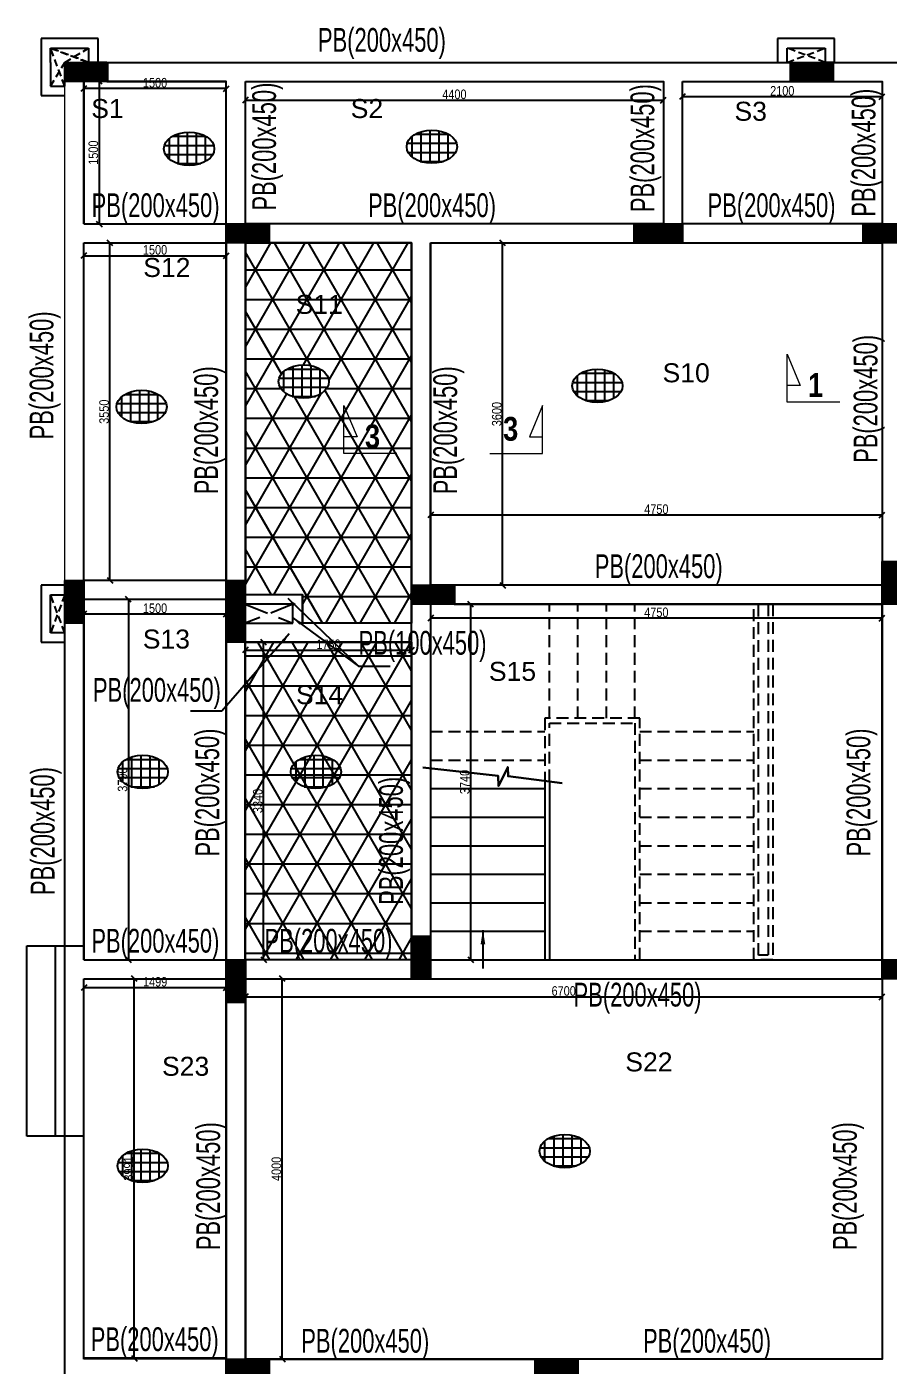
# Model space of a CAD drawing. Header units: millimetres. Extents: x -20 to 26267, y 2128 to 24672.
# Drawn here: x -20 to 9045, y 10593 to 24672 of the extents above; entities that cross this region are included whole.
import ezdxf

# ---------------------------------------------------------------- set-up
doc = ezdxf.new("R2010")
doc.units = ezdxf.units.MM
for name, pattern in [('CENTER', [50.8, 31.75, -6.35, 6.35, -6.35]), ('CONTINU', [0]), ('HIDDEN', [0.375, 0.25, -0.125]), ('HIDDEN2', [0.1875, 0.125, -0.0625])]:
    doc.linetypes.add(name, pattern=pattern)
for name, color, linetype, lineweight in [('A-OPNG-WNDW', 4, 'Continuous', 20), ('A-WALL', 1, 'Continuous', 30), ('S - BEAM TXT', 30, 'Continuous', 13), ('SEC TEXT', 50, 'Continuous', 5), ('section symb', 5, 'Continuous', 0)]:
    doc.layers.add(name, color=color, linetype=linetype, lineweight=lineweight)
for name, color, linetype in [('A-RAILING', 212, 'Continuous'), ('A-STAIRCASE', 32, 'Continuous'), ('A-WALL-PATT', 7, 'Continuous'), ('beam', 4, 'Continuous'), ('BEAM-1', 7, 'CONTINU'), ('column', 5, 'Continuous'), ('DIM', 8, 'Continuous')]:
    doc.layers.add(name, color=color, linetype=linetype)
doc.styles.add('GFC', font='ARIALN.TTF')
doc.styles.add('S - GRID TXT', font='ARIALNB.TTF')
doc.styles.add('sd', font='ARIALNB.TTF')
doc.styles.get("Standard").update_dxf_attribs({"font": 'arial.ttf'})
doc.dimstyles.new('GFC- 50', dxfattribs={"dimscale": 100, "dimtxt": 1, "dimasz": 0.6, "dimexe": 0.2, "dimexo": 0, "dimgap": 0.1, "dimtad": 1, "dimdec": 0, "dimzin": 1, "dimdsep": 46, "dimtxsty": 'GFC', "dimblk": 'OBLIQUE', "dimcen": 0, "dimclrd": 8, "dimclre": 8, "dimclrt": 6, "dimazin": 2, "dimtfac": 1, "dimtdec": 0, "dimtmove": 1, "dimatfit": 3, "dimfxl": 1, "dimtolj": 1, "dimlwd": -1, "dimlwe": 9, "dimarcsym": 0})
doc.dimstyles.new('ISO-25', dxfattribs={"dimtxt": 2.5, "dimasz": 2.5, "dimexe": 1.25, "dimexo": 0.625, "dimtad": 1, "dimtxsty": 'Standard', "dimcen": 2.5, "dimadec": 0, "dimazin": 0, "dimtfac": 1, "dimtmove": 0, "dimatfit": 3, "dimfxl": 1, "dimarcsym": 0})

# ---------------------------------------------------------------- blocks, each defined once
blk = doc.blocks.new('_OBLIQUE')
at = {"color": 0, "linetype": 'ByBlock'}
blk.add_line((-0.5, -0.5), (0.5, 0.5), dxfattribs=at)
blk = doc.blocks.new('*D109')
at = {"color": 8, "linetype": 'CENTER', "lineweight": 9, "transparency": 16777216}
for p, q in [((580, 24098), (580, 24002)), ((2080, 24098), (2080, 24002))]:
    blk.add_line(p, q, dxfattribs=at)
at = {"color": 8, "transparency": 16777216}
blk.add_line((2080, 24022), (580, 24022), dxfattribs=at)
at = {"color": 8, "transparency": 16777216, "xscale": 60, "yscale": 60, "zscale": 60, "rotation": 180}
blk.add_blockref('_OBLIQUE', (580, 24022), dxfattribs=at)
at = {"color": 8, "transparency": 16777216, "xscale": 60, "yscale": 60, "zscale": 60}
blk.add_blockref('_OBLIQUE', (2080, 24022), dxfattribs=at)
at = {"color": 6, "transparency": 16777216, "insert": (1330, 24083), "char_height": 100, "attachment_point": 5, "style": 'GFC'}
blk.add_mtext('\\A1;1500', dxfattribs=at)
blk = doc.blocks.new('*D110')
at = {"color": 8, "linetype": 'CENTER', "lineweight": 9, "transparency": 16777216}
for p, q in [((580, 24098), (762, 24098)), ((580, 22598), (762, 22598))]:
    blk.add_line(p, q, dxfattribs=at)
at = {"color": 8, "transparency": 16777216}
blk.add_line((742, 24098), (742, 22598), dxfattribs=at)
at = {"color": 8, "transparency": 16777216, "xscale": 60, "yscale": 60, "zscale": 60}
for p, rotation in [((742, 24098), 90), ((742, 22598), 270)]:
    blk.add_blockref('_OBLIQUE', p, dxfattribs=dict(at, rotation=rotation))
at = {"color": 6, "transparency": 16777216, "insert": (681, 23348), "char_height": 100, "attachment_point": 5, "rotation": 90, "style": 'GFC'}
blk.add_mtext('\\A1;1500', dxfattribs=at)
blk = doc.blocks.new('*D111')
at = {"color": 8, "linetype": 'CENTER', "lineweight": 9, "transparency": 16777216}
for p, q in [((2280, 24098), (2280, 23880)), ((6680, 24098), (6680, 23880))]:
    blk.add_line(p, q, dxfattribs=at)
at = {"color": 8, "transparency": 16777216}
blk.add_line((2280, 23900), (6680, 23900), dxfattribs=at)
at = {"color": 8, "transparency": 16777216, "xscale": 60, "yscale": 60, "zscale": 60, "rotation": 180}
blk.add_blockref('_OBLIQUE', (2280, 23900), dxfattribs=at)
at = {"color": 8, "transparency": 16777216, "xscale": 60, "yscale": 60, "zscale": 60}
blk.add_blockref('_OBLIQUE', (6680, 23900), dxfattribs=at)
at = {"color": 6, "transparency": 16777216, "insert": (4480, 23961), "char_height": 100, "attachment_point": 5, "style": 'GFC'}
blk.add_mtext('\\A1;4400', dxfattribs=at)
blk = doc.blocks.new('*D112')
at = {"color": 8, "linetype": 'CENTER', "lineweight": 9, "transparency": 16777216}
for p, q in [((6880, 24098), (6880, 23917)), ((8980, 24098), (8980, 23917))]:
    blk.add_line(p, q, dxfattribs=at)
at = {"color": 8, "transparency": 16777216}
blk.add_line((6880, 23937), (8980, 23937), dxfattribs=at)
at = {"color": 8, "transparency": 16777216, "xscale": 60, "yscale": 60, "zscale": 60, "rotation": 180}
blk.add_blockref('_OBLIQUE', (6880, 23937), dxfattribs=at)
at = {"color": 8, "transparency": 16777216, "xscale": 60, "yscale": 60, "zscale": 60}
blk.add_blockref('_OBLIQUE', (8980, 23937), dxfattribs=at)
at = {"color": 6, "transparency": 16777216, "insert": (7930, 23998), "char_height": 100, "attachment_point": 5, "style": 'GFC'}
blk.add_mtext('\\A1;2100', dxfattribs=at)
blk = doc.blocks.new('*D121')
at = {"color": 8, "linetype": 'CENTER', "lineweight": 9, "transparency": 16777216}
for p, q in [((4230, 22398), (5007, 22398)), ((4230, 18798), (5007, 18798))]:
    blk.add_line(p, q, dxfattribs=at)
at = {"color": 8, "transparency": 16777216}
blk.add_line((4987, 18798), (4987, 22398), dxfattribs=at)
at = {"color": 8, "transparency": 16777216, "xscale": 60, "yscale": 60, "zscale": 60}
for p, rotation in [((4987, 22398), 90), ((4987, 18798), 270)]:
    blk.add_blockref('_OBLIQUE', p, dxfattribs=dict(at, rotation=rotation))
at = {"color": 6, "transparency": 16777216, "insert": (4926, 20598), "char_height": 100, "attachment_point": 5, "rotation": 90, "style": 'GFC'}
blk.add_mtext('\\A1;3600', dxfattribs=at)
blk = doc.blocks.new('*D122')
at = {"color": 8, "linetype": 'CENTER', "lineweight": 9, "transparency": 16777216}
for p, q in [((4230, 18798), (4230, 19556)), ((8980, 18798), (8980, 19556))]:
    blk.add_line(p, q, dxfattribs=at)
at = {"color": 8, "transparency": 16777216}
blk.add_line((8980, 19536), (4230, 19536), dxfattribs=at)
at = {"color": 8, "transparency": 16777216, "xscale": 60, "yscale": 60, "zscale": 60, "rotation": 180}
blk.add_blockref('_OBLIQUE', (4230, 19536), dxfattribs=at)
at = {"color": 8, "transparency": 16777216, "xscale": 60, "yscale": 60, "zscale": 60}
blk.add_blockref('_OBLIQUE', (8980, 19536), dxfattribs=at)
at = {"color": 6, "transparency": 16777216, "insert": (6605, 19597), "char_height": 100, "attachment_point": 5, "style": 'GFC'}
blk.add_mtext('\\A1;4750', dxfattribs=at)
blk = doc.blocks.new('*D123')
at = {"color": 8, "linetype": 'CENTER', "lineweight": 9, "transparency": 16777216}
for p, q in [((580, 22398), (580, 22244)), ((2080, 22398), (2080, 22244))]:
    blk.add_line(p, q, dxfattribs=at)
at = {"color": 8, "transparency": 16777216}
blk.add_line((580, 22264), (2080, 22264), dxfattribs=at)
at = {"color": 8, "transparency": 16777216, "xscale": 60, "yscale": 60, "zscale": 60, "rotation": 180}
blk.add_blockref('_OBLIQUE', (580, 22264), dxfattribs=at)
at = {"color": 8, "transparency": 16777216, "xscale": 60, "yscale": 60, "zscale": 60}
blk.add_blockref('_OBLIQUE', (2080, 22264), dxfattribs=at)
at = {"color": 6, "transparency": 16777216, "insert": (1330, 22325), "char_height": 100, "attachment_point": 5, "style": 'GFC'}
blk.add_mtext('\\A1;1500', dxfattribs=at)
blk = doc.blocks.new('*D124')
at = {"color": 8, "linetype": 'CENTER', "lineweight": 9, "transparency": 16777216}
for p, q in [((580, 22398), (875, 22398)), ((580, 18848), (875, 18848))]:
    blk.add_line(p, q, dxfattribs=at)
at = {"color": 8, "transparency": 16777216}
blk.add_line((855, 18848), (855, 22398), dxfattribs=at)
at = {"color": 8, "transparency": 16777216, "xscale": 60, "yscale": 60, "zscale": 60}
for p, rotation in [((855, 22398), 90), ((855, 18848), 270)]:
    blk.add_blockref('_OBLIQUE', p, dxfattribs=dict(at, rotation=rotation))
at = {"color": 6, "transparency": 16777216, "insert": (794, 20623), "char_height": 100, "attachment_point": 5, "rotation": 90, "style": 'GFC'}
blk.add_mtext('\\A1;3550', dxfattribs=at)
blk = doc.blocks.new('*D125')
at = {"color": 8, "linetype": 'CENTER', "lineweight": 9, "transparency": 16777216}
for p, q in [((580, 18648), (580, 18474)), ((2080, 18648), (2080, 18474))]:
    blk.add_line(p, q, dxfattribs=at)
at = {"color": 8, "transparency": 16777216}
blk.add_line((2080, 18494), (580, 18494), dxfattribs=at)
at = {"color": 8, "transparency": 16777216, "xscale": 60, "yscale": 60, "zscale": 60, "rotation": 180}
blk.add_blockref('_OBLIQUE', (580, 18494), dxfattribs=at)
at = {"color": 8, "transparency": 16777216, "xscale": 60, "yscale": 60, "zscale": 60}
blk.add_blockref('_OBLIQUE', (2080, 18494), dxfattribs=at)
at = {"color": 6, "transparency": 16777216, "insert": (1330, 18555), "char_height": 100, "attachment_point": 5, "style": 'GFC'}
blk.add_mtext('\\A1;1500', dxfattribs=at)
blk = doc.blocks.new('*D126')
at = {"color": 8, "linetype": 'CENTER', "lineweight": 9, "transparency": 16777216}
for p, q in [((580, 18648), (1070, 18648)), ((580, 14858), (1070, 14858))]:
    blk.add_line(p, q, dxfattribs=at)
at = {"color": 8, "transparency": 16777216}
blk.add_line((1050, 18648), (1050, 14858), dxfattribs=at)
at = {"color": 8, "transparency": 16777216, "xscale": 60, "yscale": 60, "zscale": 60}
for p, rotation in [((1050, 18648), 90), ((1050, 14858), 270)]:
    blk.add_blockref('_OBLIQUE', p, dxfattribs=dict(at, rotation=rotation))
at = {"color": 6, "transparency": 16777216, "insert": (989, 16753), "char_height": 100, "attachment_point": 5, "rotation": 90, "style": 'GFC'}
blk.add_mtext('\\A1;3790', dxfattribs=at)
blk = doc.blocks.new('*D127')
at = {"color": 8, "linetype": 'CENTER', "lineweight": 9, "transparency": 16777216}
for p, q in [((581, 14658), (581, 14545)), ((2080, 14658), (2080, 14545))]:
    blk.add_line(p, q, dxfattribs=at)
at = {"color": 8, "transparency": 16777216}
blk.add_line((581, 14565), (2080, 14565), dxfattribs=at)
at = {"color": 8, "transparency": 16777216, "xscale": 60, "yscale": 60, "zscale": 60, "rotation": 180}
blk.add_blockref('_OBLIQUE', (581, 14565), dxfattribs=at)
at = {"color": 8, "transparency": 16777216, "xscale": 60, "yscale": 60, "zscale": 60}
blk.add_blockref('_OBLIQUE', (2080, 14565), dxfattribs=at)
at = {"color": 6, "transparency": 16777216, "insert": (1331, 14626), "char_height": 100, "attachment_point": 5, "style": 'GFC'}
blk.add_mtext('\\A1;1499', dxfattribs=at)
blk = doc.blocks.new('*D128')
at = {"color": 8, "linetype": 'CENTER', "lineweight": 9, "transparency": 16777216}
for p, q in [((581, 14658), (1132, 14658)), ((581, 10666), (1132, 10666))]:
    blk.add_line(p, q, dxfattribs=at)
at = {"color": 8, "transparency": 16777216}
blk.add_line((1112, 10666), (1112, 14658), dxfattribs=at)
at = {"color": 8, "transparency": 16777216, "xscale": 60, "yscale": 60, "zscale": 60}
for p, rotation in [((1112, 14658), 90), ((1112, 10666), 270)]:
    blk.add_blockref('_OBLIQUE', p, dxfattribs=dict(at, rotation=rotation))
at = {"color": 6, "transparency": 16777216, "insert": (1051, 12662), "char_height": 100, "attachment_point": 5, "rotation": 90, "style": 'GFC'}
blk.add_mtext('\\A1;3991', dxfattribs=at)
blk = doc.blocks.new('*D129')
at = {"color": 8, "linetype": 'CENTER', "lineweight": 9, "transparency": 16777216}
for p, q in [((2280, 14658), (2280, 14448)), ((8980, 14658), (8980, 14448))]:
    blk.add_line(p, q, dxfattribs=at)
at = {"color": 8, "transparency": 16777216}
blk.add_line((2280, 14468), (8980, 14468), dxfattribs=at)
at = {"color": 8, "transparency": 16777216, "xscale": 60, "yscale": 60, "zscale": 60, "rotation": 180}
blk.add_blockref('_OBLIQUE', (2280, 14468), dxfattribs=at)
at = {"color": 8, "transparency": 16777216, "xscale": 60, "yscale": 60, "zscale": 60}
blk.add_blockref('_OBLIQUE', (8980, 14468), dxfattribs=at)
at = {"color": 6, "transparency": 16777216, "insert": (5630, 14529), "char_height": 100, "attachment_point": 5, "style": 'GFC'}
blk.add_mtext('\\A1;6700', dxfattribs=at)
blk = doc.blocks.new('*D130')
at = {"color": 8, "linetype": 'CENTER', "lineweight": 9, "transparency": 16777216}
for p, q in [((2280, 14658), (2688, 14658)), ((2280, 10658), (2688, 10658))]:
    blk.add_line(p, q, dxfattribs=at)
at = {"color": 8, "transparency": 16777216}
blk.add_line((2668, 10658), (2668, 14658), dxfattribs=at)
at = {"color": 8, "transparency": 16777216, "xscale": 60, "yscale": 60, "zscale": 60}
for p, rotation in [((2668, 14658), 90), ((2668, 10658), 270)]:
    blk.add_blockref('_OBLIQUE', p, dxfattribs=dict(at, rotation=rotation))
at = {"color": 6, "transparency": 16777216, "insert": (2607, 12658), "char_height": 100, "attachment_point": 5, "rotation": 90, "style": 'GFC'}
blk.add_mtext('\\A1;4000', dxfattribs=at)
blk = doc.blocks.new('*D97')
at = {"color": 8, "linetype": 'CENTER', "lineweight": 9, "transparency": 16777216}
for p, q in [((2280, 18198), (2280, 18095)), ((4030, 18198), (4030, 18095))]:
    blk.add_line(p, q, dxfattribs=at)
at = {"color": 8, "transparency": 16777216}
blk.add_line((2280, 18115), (4030, 18115), dxfattribs=at)
at = {"color": 8, "transparency": 16777216, "xscale": 60, "yscale": 60, "zscale": 60, "rotation": 180}
blk.add_blockref('_OBLIQUE', (2280, 18115), dxfattribs=at)
at = {"color": 8, "transparency": 16777216, "xscale": 60, "yscale": 60, "zscale": 60}
blk.add_blockref('_OBLIQUE', (4030, 18115), dxfattribs=at)
at = {"color": 6, "transparency": 16777216, "insert": (3155, 18176), "char_height": 100, "attachment_point": 5, "style": 'GFC'}
blk.add_mtext('\\A1;1750', dxfattribs=at)
blk = doc.blocks.new('*D98')
at = {"color": 8, "linetype": 'CENTER', "lineweight": 9, "transparency": 16777216}
for p, q in [((2280, 18198), (2492, 18198)), ((2280, 14858), (2492, 14858))]:
    blk.add_line(p, q, dxfattribs=at)
at = {"color": 8, "transparency": 16777216}
blk.add_line((2472, 14858), (2472, 18198), dxfattribs=at)
at = {"color": 8, "transparency": 16777216, "xscale": 60, "yscale": 60, "zscale": 60}
for p, rotation in [((2472, 18198), 90), ((2472, 14858), 270)]:
    blk.add_blockref('_OBLIQUE', p, dxfattribs=dict(at, rotation=rotation))
at = {"color": 6, "transparency": 16777216, "insert": (2411, 16528), "char_height": 100, "attachment_point": 5, "rotation": 90, "style": 'GFC'}
blk.add_mtext('\\A1;3340', dxfattribs=at)
blk = doc.blocks.new('*D99')
at = {"color": 8, "linetype": 'CENTER', "lineweight": 9, "transparency": 16777216}
for p, q in [((4230, 18598), (4230, 18431)), ((8980, 18598), (8980, 18431))]:
    blk.add_line(p, q, dxfattribs=at)
at = {"color": 8, "transparency": 16777216}
blk.add_line((8980, 18451), (4230, 18451), dxfattribs=at)
at = {"color": 8, "transparency": 16777216, "xscale": 60, "yscale": 60, "zscale": 60, "rotation": 180}
blk.add_blockref('_OBLIQUE', (4230, 18451), dxfattribs=at)
at = {"color": 8, "transparency": 16777216, "xscale": 60, "yscale": 60, "zscale": 60}
blk.add_blockref('_OBLIQUE', (8980, 18451), dxfattribs=at)
at = {"color": 6, "transparency": 16777216, "insert": (6605, 18512), "char_height": 100, "attachment_point": 5, "style": 'GFC'}
blk.add_mtext('\\A1;4750', dxfattribs=at)
blk = doc.blocks.new('*D100')
at = {"color": 8, "linetype": 'CENTER', "lineweight": 9, "transparency": 16777216}
for p, q in [((4230, 18598), (4671, 18598)), ((4230, 14858), (4671, 14858))]:
    blk.add_line(p, q, dxfattribs=at)
at = {"color": 8, "transparency": 16777216}
blk.add_line((4651, 18598), (4651, 14858), dxfattribs=at)
at = {"color": 8, "transparency": 16777216, "xscale": 60, "yscale": 60, "zscale": 60}
for p, rotation in [((4651, 18598), 90), ((4651, 14858), 270)]:
    blk.add_blockref('_OBLIQUE', p, dxfattribs=dict(at, rotation=rotation))
at = {"color": 6, "transparency": 16777216, "insert": (4590, 16728), "char_height": 100, "attachment_point": 5, "rotation": 90, "style": 'GFC'}
blk.add_mtext('\\A1;3740', dxfattribs=at)

msp = doc.modelspace()

# ---------------------------------------------------------------- hatches: boundary and pattern name
at = {"layer": 'A-WALL-PATT'}
h = msp.add_hatch(dxfattribs=at)
h.set_pattern_fill('ANSI31', color=8, angle=180)
h.set_pattern_definition([(225, (-17991.79607, 29103.9644), (0.08838834765, -0.08838834765), [])])
h.paths.add_polyline_path([(830.1, 24097.8), (830.1, 24297.8), (380.1, 24297.8), (380.1, 24097.8)])
h = msp.add_hatch(dxfattribs=at)
h.set_pattern_fill('ANSI31', color=8, angle=180)
h.set_pattern_definition([(225, (-18000.62121, 29103.9644), (0.08838834765, -0.08838834765), [])])
h.paths.add_polyline_path([(8465.5, 24097.8), (8465.5, 24297.8), (8015.5, 24297.8), (8015.5, 24097.8)])
h = msp.add_hatch(dxfattribs=at)
h.set_pattern_fill('ANSI31', color=8, angle=180)
h.set_pattern_definition([(225, (-59560.14661, 6763.80752), (0.08838834765, -0.08838834765), [])])
h.paths.add_polyline_path([(2530.1, 22397.8), (2530.1, 22597.8), (2080.1, 22597.8), (2080.1, 22397.8)])
h = msp.add_hatch(dxfattribs=at)
h.set_pattern_fill('ANSI31', color=8)
h.set_pattern_definition([(45, (68520.36609, 38231.84738), (-0.08838834765, 0.08838834765), [])])
h.paths.add_polyline_path([(6370.1, 22597.8), (6370.1, 22397.8), (6880.1, 22397.8), (6880.1, 22597.8)])
h = msp.add_hatch(dxfattribs=at)
h.set_pattern_fill('ANSI31', color=8)
h.set_pattern_definition([(45, (70820.36591, 38231.87599), (-0.08838834765, 0.08838834765), [])])
h.paths.add_polyline_path([(8780.1, 22397.9), (9180.1, 22397.9), (9180.1, 22597.9), (8780.1, 22597.9)])
h = msp.add_hatch(dxfattribs=at)
h.set_pattern_fill('NET3', color=8, scale=2500)
h.set_pattern_definition([(0, (-18000.62, 29303.18), (0, 312.5), []), (60, (-18000.62, 29303.18), (-270.633, 156.25), []), (120, (-18000.62, 29303.18), (-270.633, -156.25), [])])
h.paths.add_polyline_path([(4030.1, 22397.8), (2280.1, 22397.8), (2280.7, 18697.7), (2880.1, 18697.8), (2880.3, 18397.9), (4029.8, 18398.1), (4029.5, 18597.8), (4030, 18597.8)])
edge = h.paths.add_edge_path(flags=16)
edge.add_ellipse((2894.7, 20939.6), major_axis=(-265, 0), ratio=0.6603774, start_angle=0, end_angle=360)
h.paths.add_polyline_path([(2330.9, 18719.8), (3896.9, 18719.8)], flags=16)
h = msp.add_hatch(dxfattribs=at)
h.set_pattern_fill('ANSI31', color=8, angle=90)
h.set_pattern_definition([(135, (-6653.91029, 80638.08378), (-0.08838834765, -0.08838834765), [])])
h.paths.add_polyline_path([(9180.1, 18597.8), (9180.1, 19047.8), (8980.1, 19047.8), (8980.1, 18597.8)])
h = msp.add_hatch(dxfattribs=at)
h.set_pattern_fill('ANSI31', color=8, angle=90)
h.set_pattern_definition([(135, (-18000.62121, 29103.9644), (-0.08838834765, -0.08838834765), [])])
h.paths.add_polyline_path([(380.1, 18397.8), (580.1, 18397.8), (580.1, 18847.8), (380.1, 18847.8)])
h = msp.add_hatch(dxfattribs=at)
h.set_pattern_fill('ANSI31', color=8, angle=90)
h.set_pattern_definition([(135, (-13554.03975, 80287.93994), (-0.08838834765, -0.08838834765), [])])
h.paths.add_polyline_path([(2079.9, 18197.7), (2279.9, 18197.7), (2279.9, 18847.7), (2079.9, 18847.7)])
h = msp.add_hatch(dxfattribs=at)
h.set_pattern_fill('ANSI31', color=8)
h.set_pattern_definition([(45, (66180.36598, 34431.84738), (-0.08838834765, 0.08838834765), [])])
h.paths.add_polyline_path([(4030.1, 18797.8), (4030.1, 18597.8), (4480.1, 18597.8), (4480.1, 18797.8)])
h = msp.add_hatch(dxfattribs=at)
h.set_pattern_fill('NET3', color=8, scale=2500)
h.set_pattern_definition([(0, (-14102.82, 29303.18), (0, 312.5), []), (60, (-14102.82, 29303.18), (-270.633, 156.25), []), (120, (-14102.82, 29303.18), (-270.633, -156.25), [])])
h.paths.add_polyline_path([(2280.1, 14857.7), (4030.1, 14857.7), (4030, 18198), (2280.1, 18197.8)])
h = msp.add_hatch(dxfattribs=at)
h.set_pattern_fill('ANSI31', color=8, angle=90)
h.set_pattern_definition([(135, (-11603.91029, 76698.08374), (-0.08838834765, -0.08838834765), [])])
h.paths.add_polyline_path([(4230.1, 14657.8), (4230.1, 15107.8), (4030.1, 15107.8), (4030.1, 14657.8)])
h = msp.add_hatch(dxfattribs=at)
h.set_pattern_fill('ANSI31', color=8, angle=90)
h.set_pattern_definition([(135, (-13553.91029, 76448.0837), (-0.08838834765, -0.08838834765), [])])
h.paths.add_polyline_path([(2280.1, 14407.8), (2280.1, 14857.8), (2080.1, 14857.8), (2080.1, 14407.8)])
h = msp.add_hatch(dxfattribs=at)
h.set_pattern_fill('ANSI31', color=8)
h.set_pattern_definition([(45, (71130.36602, 30491.82669), (-0.08838834765, 0.08838834765), [])])
h.paths.add_polyline_path([(8980.1, 14857.8), (8980.1, 14657.8), (9630.1, 14657.8), (9630.1, 14857.8)])
h = msp.add_hatch(dxfattribs=at)
h.set_pattern_fill('ANSI31', color=8)
h.set_pattern_definition([(45, (64230.36647, 26291.8533), (-0.08838834765, 0.08838834765), [])])
h.paths.add_polyline_path([(2080.1, 10657.8), (2080.1, 10457.8), (2530.1, 10457.8), (2530.1, 10657.8)])
h = msp.add_hatch(dxfattribs=at)
h.set_pattern_fill('ANSI31', color=8)
h.set_pattern_definition([(45, (67480.36595, 26291.84738), (-0.08838834765, 0.08838834765), [])])
h.paths.add_polyline_path([(5330.1, 10657.8), (5330.1, 10457.8), (5780.1, 10457.8), (5780.1, 10657.8)])
at = {"layer": 'DIM'}
h = msp.add_hatch(dxfattribs=at)
h.set_pattern_fill('ANSI37', color=256, scale=30, angle=45)
h.set_pattern_definition([(90, (-164921.25, 129914.35), (-95.25, 2e-14), []), (180, (-164921.25, 129914.35), (-2e-14, -95.25), [])])
edge = h.paths.add_edge_path()
edge.add_ellipse((1688.7, 23389.3), major_axis=(-265, 0), ratio=0.6603774, start_angle=0, end_angle=360)
h = msp.add_hatch(dxfattribs=at)
h.set_pattern_fill('ANSI37', color=256, scale=30, angle=45)
h.set_pattern_definition([(90, (-162367.19, 129935.82), (-95.25, 2e-14), []), (180, (-162367.19, 129935.82), (-2e-14, -95.25), [])])
edge = h.paths.add_edge_path()
edge.add_ellipse((4242.8, 23410.8), major_axis=(-265, 0), ratio=0.6603774, start_angle=0, end_angle=360)
h = msp.add_hatch(dxfattribs=at)
h.set_pattern_fill('ANSI37', color=256, scale=30, angle=45)
h.set_pattern_definition([(90, (-163715.335, 127464.605), (-95.25, 2e-14), []), (180, (-163715.335, 127464.605), (-2e-14, -95.25), [])])
edge = h.paths.add_edge_path()
edge.add_ellipse((2894.7, 20939.6), major_axis=(-265, 0), ratio=0.6603774, start_angle=0, end_angle=360)
h = msp.add_hatch(dxfattribs=at)
h.set_pattern_fill('ANSI37', color=256, scale=30, angle=45)
h.set_pattern_definition([(90, (-160625.9, 127421.27), (-95.25, 2e-14), []), (180, (-160625.9, 127421.27), (-2e-14, -95.25), [])])
edge = h.paths.add_edge_path()
edge.add_ellipse((5984.1, 20896.3), major_axis=(-265, 0), ratio=0.6603774, start_angle=0, end_angle=360)
h = msp.add_hatch(dxfattribs=at)
h.set_pattern_fill('ANSI37', color=256, scale=30, angle=45)
h.set_pattern_definition([(90, (-165422.01, 127198.4), (-95.25, 2e-14), []), (180, (-165422.01, 127198.4), (-2e-14, -95.25), [])])
edge = h.paths.add_edge_path()
edge.add_ellipse((1188, 20673.4), major_axis=(-265, 0), ratio=0.6603774, start_angle=0, end_angle=360)
h = msp.add_hatch(dxfattribs=at)
h.set_pattern_fill('ANSI37', color=256, scale=30, angle=45)
h.set_pattern_definition([(90, (-165410.09, 123358.6), (-95.25, 2e-14), []), (180, (-165410.09, 123358.6), (-2e-14, -95.25), [])])
edge = h.paths.add_edge_path()
edge.add_ellipse((1199.9, 16833.6), major_axis=(-265, 0), ratio=0.6603774, start_angle=0, end_angle=360)
h = msp.add_hatch(dxfattribs=at)
h.set_pattern_fill('ANSI37', color=256, scale=30, angle=45)
h.set_pattern_definition([(90, (-163587.15, 123358.6), (-95.25, 2e-14), []), (180, (-163587.15, 123358.6), (-2e-14, -95.25), [])])
edge = h.paths.add_edge_path()
edge.add_ellipse((3022.8, 16833.6), major_axis=(-265, 0), ratio=0.6603774, start_angle=0, end_angle=360)
h = msp.add_hatch(dxfattribs=at)
h.set_pattern_fill('ANSI37', color=256, scale=30, angle=45)
h.set_pattern_definition([(90, (-160968.59, 119370.65), (-95.25, 2e-14), []), (180, (-160968.59, 119370.65), (-2e-14, -95.25), [])])
edge = h.paths.add_edge_path()
edge.add_ellipse((5641.4, 12845.6), major_axis=(-265, 0), ratio=0.6603774, start_angle=0, end_angle=360)
h = msp.add_hatch(dxfattribs=at)
h.set_pattern_fill('ANSI37', color=256, scale=30, angle=45)
h.set_pattern_definition([(90, (-165410.09, 119215.83), (-95.25, 2e-14), []), (180, (-165410.09, 119215.83), (-2e-14, -95.25), [])])
edge = h.paths.add_edge_path()
edge.add_ellipse((1199.9, 12690.8), major_axis=(-265, 0), ratio=0.6603774, start_angle=0, end_angle=360)

# ---------------------------------------------------------------- linework, layer by layer
at = {"color": 40, "true_color": 0xf8d731}
msp.add_line((380.1, 24047.8, 239039.1), (380.1, 24097.8, 239039.1), dxfattribs=at)
for points, elevation in [([(580.1, 22597.8), (2080.1, 22597.8), (2080.1, 24097.8), (580.1, 24097.8)], 239039.1), ([(2280.1, 24097.8), (6680.1, 24097.8), (6680.1, 22598.1), (2280.1, 22598.1)], 239039.1), ([(6880.1, 24097.8), (8980.1, 24097.8), (8980.1, 22597.8), (6880.1, 22597.8)], 128388), ([(580.1, 22397.8), (2080.1, 22397.8), (2080.1, 18847.8), (580.1, 18847.8)], 239039.1), ([(2880.1, 18397.8), (2880.1, 18697.8), (2280.2, 18697.7), (2280.2, 22397.8), (4030.1, 22397.8), (4029.6, 18398)], 239039.1), ([(4230.1, 22397.8), (8980.1, 22397.8), (8980.1, 18797.8), (4230.1, 18797.8)], 239039.1), ([(580.1, 14857.8), (2080.1, 14857.8), (2080.1, 18647.8), (580.1, 18647.8)], 239227.5), ([(4230.1, 14857.8), (8980.1, 14857.8), (8980.1, 18597.8), (4230.1, 18597.8)], 239039.1), ([(2279.9, 18197.7), (4030.1, 18197.7), (4030.1, 14857.8), (2279.9, 14857.8)], 239211.2), ([(581.5, 14657.8), (2080.1, 14657.8), (2080.1, 10666.5), (581.5, 10666.5)], 239146), ([(2280.1, 14657.8), (8980.1, 14657.8), (8980.1, 10657.8), (2280.1, 10657.8)], 358558.6)]:
    msp.add_lwpolyline(points, close=True, dxfattribs=dict(at, elevation=elevation))
at = {"layer": 'A-OPNG-WNDW'}
for p, q in [((380.1, 18797.8, 239039.1), (380.1, 24097.8, 239039.1)), ((2080.1, 22597.8, 239039.1), (2080.1, 24097.8, 239039.1)), ((2280.1, 22597.8, 239039.1), (2280.1, 24097.8, 239039.1)), ((6680.1, 24097.8, 128388), (6680.1, 22597.8, 239039.1)), ((6880.1, 24097.8, 128388), (6880.1, 22597.8, 239039.1)), ((8980.1, 24097.8, 128388), (8980.1, 22597.8, 239039.1)), ((2080.1, 22597.8, 239039.1), (580.1, 22597.8, 239039.1)), ((2080.1, 22397.8, 239039.1), (580.1, 22397.8, 239039.1)), ((4230.1, 22397.8, 239039.1), (6370.1, 22397.8, 239039.1)), ((2080.1, 18847.8, 478078.2), (580.1, 18847.8, 360295.9)), ((2080.1, 18647.8, 478078.2), (580.1, 18647.8, 360295.9)), ((2080.1, 14857.8, 356821.4), (580.1, 14857.8, 239039.1)), ((2080.1, 14657.8, 356821.4), (580.1, 14657.8, 239039.1)), ((2080.1, 10657.8, 358558.6), (580.1, 10657.8, 239039.1))]:
    msp.add_line(p, q, dxfattribs=at)
at = {"layer": 'A-OPNG-WNDW', "color": 8}
msp.add_line((380.1, 18847.8, 239039.1), (380.1, 18697.8, 239039.1), dxfattribs=at)
at = {"layer": 'A-RAILING', "color": 8}
for p, q in [((5430.1, 16739.9, 239039.1), (5430.1, 14857.8, 239039.1)), ((5480.1, 16733.6, 239039.1), (5480.1, 14857.8, 239039.1))]:
    msp.add_line(p, q, dxfattribs=at)
at = {"layer": 'A-RAILING'}
msp.add_line((5430.1, 14857.8, 239039.1), (5480.1, 14857.8, 239039.1), dxfattribs=at)
at = {"layer": 'A-STAIRCASE', "color": 8, "linetype": 'HIDDEN2', "ltscale": 1000}
for p, q in [((5480.1, 17397.8, 239039.1), (5480.1, 18597.8, 239039.1)), ((5780.1, 17397.8, 239039.1), (5780.1, 18597.8, 239039.1)), ((6080.1, 17397.8, 239039.1), (6080.1, 18597.8, 239039.1)), ((6380.1, 17397.8, 239039.1), (6380.1, 18597.8, 239039.1)), ((4230.1, 17257.8, 239039.1), (5430.1, 17257.8, 239039.1)), ((6430.1, 17257.8, 239039.1), (7630.1, 17257.8, 239039.1)), ((4230.1, 16957.8, 239039.1), (5430.1, 16957.8, 239039.1)), ((6430.1, 16957.8, 239039.1), (7630.1, 16957.8, 239039.1)), ((6430.1, 16657.8, 239039.1), (7630.1, 16657.8, 239039.1)), ((6430.1, 16357.8, 239039.1), (7630.1, 16357.8, 239039.1)), ((6430.1, 16057.8, 239039.1), (7630.1, 16057.8, 239039.1)), ((6430.1, 15757.8, 239039.1), (7630.1, 15757.8, 239039.1)), ((6430.1, 15457.8, 239039.1), (7630.1, 15457.8, 239039.1)), ((6430.1, 15157.8, 239039.1), (7630.1, 15157.8, 239039.1)), ((6430.1, 14857.8, 239039.1), (7630.1, 14857.8, 239039.1))]:
    msp.add_line(p, q, dxfattribs=at)
at = {"layer": 'A-STAIRCASE', "color": 8}
for p, q in [((4230.1, 16657.8, 239039.1), (5430.1, 16657.8, 239039.1)), ((4230.1, 16357.8, 239039.1), (5430.1, 16357.8, 239039.1)), ((4230.1, 16057.8, 239039.1), (5430.1, 16057.8, 239039.1)), ((4230.1, 15757.8, 239039.1), (5430.1, 15757.8, 239039.1)), ((4230.1, 15457.8, 239039.1), (5430.1, 15457.8, 239039.1)), ((4230.1, 15157.8, 239039.1), (5430.1, 15157.8, 239039.1)), ((4230.1, 14857.8, 239039.1), (5430.1, 14857.8, 239039.1))]:
    msp.add_line(p, q, dxfattribs=at)
at = {"layer": 'A-STAIRCASE', "color": 8, "linetype": 'HIDDEN2', "ltscale": 1000, "elevation": 239039.1}
for points in [[(7830.1, 18597.8), (7830.1, 14857.8), (7630.1, 14857.8), (7630.1, 18597.8)], [(7780.1, 18597.8), (7780.1, 14907.8), (7680.1, 14907.8), (7680.1, 18597.8)], [(5480.1, 16733.6), (5480.1, 17347.8), (6380.1, 17347.8), (6380.1, 14857.8), (6430.1, 14857.8), (6430.1, 17397.8), (5430.1, 17397.8), (5430.1, 16739.9)]]:
    msp.add_lwpolyline(points, dxfattribs=at)
at = {"layer": 'A-WALL', "color": 8, "elevation": 239039.1}
msp.add_lwpolyline([(5613.3, 16717), (5044.1, 16788.1), (5041, 16885.1), (4943.9, 16684.9), (4940.5, 16793.9), (4147, 16881.1)], dxfattribs=at)
at = {"layer": 'beam', "color": 4}
for p, q in [((730.1, 24547.8, 239039.1), (130.1, 24547.8, 239039.1)), ((130.1, 24547.8, 239039.1), (130.1, 23947.8, 239039.1)), ((730.1, 24297.8, 239039.1), (730.1, 24547.8, 239039.1)), ((8480.1, 24547.8, 239039.1), (7880.1, 24547.8, 239039.1)), ((7880.1, 24547.8, 239039.1), (7880.1, 24297.8, 239039.1)), ((8480.1, 24297.8, 239039.1), (8480.1, 24547.8, 239039.1)), ((130.1, 23947.8, 239039.1), (380.1, 23947.8, 239039.1)), ((380.1, 18797.8, 239039.1), (130.1, 18797.8, 239039.1)), ((130.1, 18797.8, 239039.1), (130.1, 18197.8, 239039.1)), ((130.1, 18197.8, 239039.1), (380.1, 18197.8, 239039.1))]:
    msp.add_line(p, q, dxfattribs=at)
at = {"layer": 'beam', "color": 8}
for p, q in [((230.1, 24297.8, 239039.1), (230.1, 24447.8, 239039.1)), ((230.1, 24447.8, 239039.1), (630.1, 24447.8, 239039.1)), ((630.1, 24447.8, 239039.1), (630.1, 24297.8, 239039.1)), ((7980.1, 24297.8, 239039.1), (7980.1, 24447.8, 239039.1)), ((7980.1, 24447.8, 239039.1), (8380.1, 24447.8, 239039.1)), ((8380.1, 24447.8, 239039.1), (8380.1, 24297.8, 239039.1)), ((230.1, 24297.8, 239039.1), (230.1, 24047.8, 239039.1)), ((821.3, 24297.8, 239039.1), (630.1, 24297.8, 239039.1)), ((7980.1, 24297.8, 239039.1), (8015.5, 24297.8, 239039.1)), ((8465.5, 24297.8, 239039.1), (8380.1, 24297.8, 239039.1)), ((230.1, 24047.8, 239039.1), (380.1, 24047.8, 239039.1)), ((230.1, 18297.8, 239039.1), (230.1, 18697.8, 239039.1)), ((230.1, 18697.8, 239039.1), (380.1, 18697.8, 239039.1)), ((380.1, 18297.8, 239039.1), (380.1, 18397.8, 239039.1)), ((380.1, 18297.8, 239039.1), (230.1, 18297.8, 239039.1)), ((-19.9, 13002.8, 239039.1), (-19.9, 15002.8, 239039.1)), ((-19.9, 15002.8, 239039.1), (580.1, 15002.8, 239039.1)), ((280.1, 15002.8, 239039.1), (280.1, 13002.8, 239039.1)), ((580.1, 13002.8, 239039.1), (-19.9, 13002.8, 239039.1))]:
    msp.add_line(p, q, dxfattribs=at)
at = {"layer": 'beam', "color": 8, "linetype": 'HIDDEN', "ltscale": 300}
for p, q in [((230.1, 24447.8, 239039.1), (630.1, 24297.8, 239039.1)), ((380.1, 24047.8, 239039.1), (230.1, 24447.8, 239039.1)), ((630.1, 24297.8, 239039.1), (230.1, 24447.8, 239039.1)), ((380.1, 24297.8, 239039.1), (630.1, 24447.8, 239039.1)), ((7980.1, 24297.8, 239039.1), (8380.1, 24447.8, 239039.1)), ((8380.1, 24297.8, 239039.1), (7980.1, 24447.8, 239039.1)), ((230.1, 24047.8, 239039.1), (380.1, 24297.8, 239039.1)), ((380.1, 18297.8, 239039.1), (230.1, 18697.8, 239039.1)), ((380.1, 18697.8, 239039.1), (230.1, 18297.8, 239039.1))]:
    msp.add_line(p, q, dxfattribs=at)
at = {"layer": 'beam'}
for p, q in [((821.3, 24297.8, 239039.1), (8015.5, 24297.8, 239039.1)), ((8465.5, 24297.8, 239039.1), (15130.1, 24297.8, 239039.1)), ((580.1, 22597.8, 239039.1), (580.1, 24097.8, 239039.1)), ((821.3, 24097.8, 239039.1), (2080.1, 24097.8, 239039.1)), ((2280.1, 24097.8, 239039.1), (6680.1, 24097.8, 239039.1)), ((6880.1, 24097.8, 239039.1), (8013.6, 24097.8, 239039.1)), ((8465.5, 24097.8, 239039.1), (8980.1, 24097.8, 128388)), ((6370.1, 22597.8, 239039.1), (2530.1, 22597.8, 239039.1)), ((8780.1, 22597.8, 239037), (6880.1, 22597.8, 319645.3)), ((580.1, 18297.8, 239039.1), (580.1, 22397.8, 239039.1)), ((2080.1, 18847.8, 478078.2), (2080.1, 22397.8, 239039.1)), ((2280.7, 22397.8, 239039.1), (2280.7, 18847.7, 239211.2)), ((4030.1, 22397.8, 239039.1), (2530.1, 22397.8, 239039.1)), ((4030.1, 18797.8, 239039.1), (4030.1, 22397.8, 239039.1)), ((4230.1, 22397.8, 239039.1), (4230.1, 18797.8, 239039.1)), ((6880.1, 22397.8, 239039.1), (8780.1, 22397.8, 239037)), ((8980.1, 22397.8, 111931), (8980.1, 19047.8, 239039.1)), ((8980.1, 18797.8, 239039.1), (4480.1, 18797.8, 239039.1)), ((2880.1, 18697.8, 239039.1), (2280.2, 18697.7, 239039.1)), ((2779.7, 18597.8, 239039.1), (2280.2, 18597.7, 239039.1)), ((2780.2, 18397.8, 239039.1), (2779.7, 18597.8, 239039.1)), ((2880.1, 18698.6, 239039.1), (2880.1, 18397.8, 239039.1)), ((4030.1, 15107.8, 239039.1), (4029.5, 18597.8, 239039.1)), ((4230.1, 18597.8, 239039.1), (4230.1, 15107.8, 239039.1)), ((4480.1, 18597.8, 239039.1), (8980.1, 18597.8, 239039.1)), ((8980.1, 18597.8, 119519.5), (8980.1, 14857.8, 119519.5)), ((380.1, 9370.1, 239039.1), (380.1, 18397.8, 239039.1)), ((2280.2, 18397.8, 239039.1), (2780.2, 18397.8, 239039.1)), ((4030, 18398, 235614.5), (2880.1, 18398, 238765.4)), ((580.1, 14857.8, 239039.1), (580.1, 18297.8, 239039.1)), ((2080.1, 18197.7, 471222.6), (2080.1, 14857.8, 356821.4)), ((2280.1, 14857.7, 356817.5), (2280.1, 18197.8, 239039.1)), ((2880, 18197.8, 235614.5), (2280.1, 18197.8, 239039.1)), ((4030, 18198, 235614.5), (2880, 18197.8, 235614.5)), ((8980.1, 16997.8, 239039.1), (8980.1, 14857.8, 239039.1)), ((4030.1, 14857.8, 239039.1), (2280.1, 14857.8, 358558.6)), ((4230.1, 14857.8, 239038.5), (8980.1, 14857.8, 239038.5)), ((580.1, 10657.8, 239039.1), (580.1, 14657.8, 239039.1)), ((2280.1, 14657.8, 358558.6), (4030.1, 14657.8, 239039.1)), ((4230.1, 14657.8, 239039.1), (8980.1, 14657.8, 239039.1)), ((8980.1, 14657.8, 239039.7), (8980.1, 10657.8, 358559.3)), ((2080.1, 10657.8, 358558.6), (2080.1, 14457.8, 358558.6)), ((2280.1, 14457.8, 239039.1), (2280.1, 10657.8, 358558.6)), ((2530.1, 10657.8, 358558.6), (5330.1, 10657.8, 358558.6)), ((8980.1, 10657.8, 358559.3), (5780.1, 10657.8, 358558.6)), ((8980.1, 10657.8, 239039.1), (8980.1, 10657.8, 239039.1))]:
    msp.add_line(p, q, dxfattribs=at)
at = {"layer": 'beam', "color": 8, "linetype": 'HIDDEN', "ltscale": 1000}
for p, q in [((2779.7, 18597.6, 239039.1), (2279.9, 18397.8, 478078.2)), ((2280, 18597.8, 478078.2), (2780.2, 18397.8, 239039.1))]:
    msp.add_line(p, q, dxfattribs=at)
at = {"layer": 'BEAM-1', "color": 3}
for centre in [(1688.7, 23389.3, 239039.1), (4242.8, 23410.8, 478078.2), (2894.7, 20939.6, 239039.1), (5984.1, 20896.3, 239039.1), (1188, 20673.4, 239039.1), (1199.9, 16833.6, 239039.1), (3022.8, 16833.6, 239039.1), (5641.4, 12845.6, 239039.1), (1199.9, 12690.8, 239039.1)]:
    msp.add_ellipse(centre, major_axis=(-265, 0), ratio=0.6603774, dxfattribs=at)
at = {"layer": 'column'}
for points, elevation in [([(830.8, 24097.8), (380.1, 24097.8), (380.1, 24297.8), (830.8, 24297.8)], 239039.1), ([(8465.5, 24097.8), (8015.5, 24097.8), (8015.5, 24297.8), (8465.5, 24297.8)], 239039.1), ([(2530.1, 22397.8), (2080.1, 22397.8), (2080.1, 22597.8), (2530.1, 22597.8)], 239039.1), ([(6370.1, 22597.8), (6880.1, 22597.8), (6880.1, 22397.8), (6370.1, 22397.8)], 239039.1), ([(8780.1, 22597.9), (9180.1, 22597.9), (9180.1, 22397.9), (8780.1, 22397.9)], 239037), ([(8980.1, 18597.8), (8980.1, 19047.8), (9180.1, 19047.8), (9180.1, 18597.8)], 239039.1), ([(380.1, 18397.8), (380.1, 18847.8), (580.1, 18847.8), (580.1, 18397.8)], 239039.1), ([(2079.9, 18197.7), (2079.9, 18847.7), (2279.9, 18847.7), (2279.9, 18197.7)], 239211.2), ([(4030.1, 18797.8), (4480.1, 18797.8), (4480.1, 18597.8), (4030.1, 18597.8)], 239039.1), ([(4030.1, 14657.8), (4030.1, 15107.8), (4230.1, 15107.8), (4230.1, 14657.8)], 239039.1), ([(2080.1, 14407.8), (2080.1, 14857.8), (2280.1, 14857.8), (2280.1, 14407.8)], 358558.6), ([(8980.1, 14857.8), (9630.1, 14857.8), (9630.1, 14657.8), (8980.1, 14657.8)], 239039.7), ([(2080.1, 10657.8), (2530.1, 10657.8), (2530.1, 10457.8), (2080.1, 10457.8)], 358558.6), ([(5330.1, 10657.8), (5780.1, 10657.8), (5780.1, 10457.8), (5330.1, 10457.8)], 358558.6)]:
    msp.add_lwpolyline(points, close=True, dxfattribs=dict(at, elevation=elevation))
at = {"layer": 'section symb', "ltscale": 1000}
for points, elevation in [([(8535.9, 20722.9), (7980.6, 20722.9), (7980.6, 21227.8), (8119.9, 20899.7), (7980.6, 20899.7)], 478078.2), ([(3873.1, 20182.6), (3317.7, 20182.6), (3317.7, 20687.5), (3457.1, 20359.4), (3317.7, 20359.4)], 239039.1)]:
    msp.add_lwpolyline(points, dxfattribs=dict(at, elevation=elevation))
msp.add_lwpolyline([(4853, 20182.6), (5408.3, 20182.6), (5408.3, 20687.5), (5269, 20359.4), (5408.3, 20359.4)], dxfattribs=at)

# ---------------------------------------------------------------- texts
at = {"color": 3, "char_height": 200, "attachment_point": 1}
for s, insert in [('S1', (658.3, 23912.3)), ('S2', (3388.8, 23912.3)), ('S3', (7426.8, 23883.3)), ('S12', (1205.8, 22240.3)), ('S11', (2809.3, 21852.3)), ('S10', (6670.3, 21132.3)), ('S13', (1200.8, 18331.3)), ('S15', (4842.7, 17991.8, 239039.1)), ('S14', (2813.3, 17746.3)), ('S23', (1403.3, 13837.3)), ('S22', (6278.3, 13883.3))]:
    msp.add_mtext_dynamic_manual_height_columns(s, width=425.5, gutter_width=1, heights=[0], dxfattribs=dict(at, insert=insert))
at = {"layer": 'S - BEAM TXT', "char_height": 250, "attachment_point": 8, "style": 'S - GRID TXT'}
for s, insert in [('{\\fSwis721 LtCn BT|b0|i0|c0|p34;\\W0.9;PB(200x450)}', (3717.6, 24333.7, 239039.1)), ('{\\fSwis721 LtCn BT|b0|i0|c0|p34;\\W0.9;PB(200x450)}', (1336.2, 22594.9, 239039.1)), ('{\\fSwis721 LtCn BT|b0|i0|c0|p34;\\W0.9;PB(200x450)}', (4244.7, 22594.9, 239039.1)), ('{\\fSwis721 LtCn BT|b0|i0|c0|p34;\\W0.9;PB(200x450)}', (7817.2, 22594.9, 239039.1)), ('{\\fSwis721 LtCn BT|b0|i0|c0|p34;\\W0.9;PB(200x450)}', (6630.1, 18797.8, 239039.1)), ('{\\fSwis721 LtCn BT|b0|i0|c0|p34;\\W0.9;PB(100x450)}', (4144.9, 17991.8, 239039.1)), ('{\\fSwis721 LtCn BT|b0|i0|c0|p34;\\W0.9;PB(200x450)}', (1349.8, 17496, 239039.1)), ('{\\fSwis721 LtCn BT|b0|i0|c0|p34;\\W0.9;PB(200x450)}', (1333.4, 14857.8, 239039.1)), ('{\\fSwis721 LtCn BT|b0|i0|c0|p34;\\W0.9;PB(200x450)}', (3155.1, 14857.8, 239039.1)), ('{\\fSwis721 LtCn BT|b0|i0|c0|p34;\\W0.9;PB(200x450)}', (6407.2, 14290.6, 239039.1)), ('{\\fSwis721 LtCn BT|b0|i0|c0|p34;\\W0.9;PB(200x450)}', (1326.6, 10666.5, 657357.5)), ('{\\fSwis721 LtCn BT|b0|i0|c0|p34;\\W0.9;PB(200x450)}', (3542.2, 10649.8, 239039.1)), ('{\\fSwis721 LtCn BT|b0|i0|c0|p34;\\W0.9;PB(200x450)}', (7138.2, 10649.8, 239039.1))]:
    msp.add_mtext(s, dxfattribs=dict(at, insert=insert))
at = {"layer": 'S - BEAM TXT', "char_height": 250, "attachment_point": 8, "rotation": 90, "style": 'S - GRID TXT'}
for insert in [(2677.6, 23411.8, 239039.1), (6658.3, 23395.5, 239039.1), (8985.6, 23347.7, 585433.6), (336.1, 21005.2, 144193.3), (9006.6, 20757.6, 119519.5), (2068.2, 20427.4, 239039.1), (4583.3, 20427.4, 239039.1), (2080.1, 16616.5, 239039.1), (8931.3, 16617.3, 119519.5), (347.6, 16211.8, -94845.8), (4013.1, 16108.9, 239039.1), (2089.5, 12476, 358558.6), (8789.5, 12476, 298798.9)]:
    msp.add_mtext('{\\fSwis721 LtCn BT|b0|i0|c0|p34;\\W0.9;PB(200x450)}', dxfattribs=dict(at, insert=insert))
at = {"layer": 'SEC TEXT', "color": 2, "linetype": 'Continuous', "style": 'sd'}
for s, p in [('1', (8201.6, 20778.7, 478078.2)), ('3', (4992.4, 20318.2)), ('3', (3538.8, 20238.3, 239039.1))]:
    msp.add_text(s, height=250, rotation=0.01064, dxfattribs=at).set_placement(p)

# ---------------------------------------------------------------- dimensions: what is measured, and where the dimension line sits
at = {"color": 40, "true_color": 0xf8d731}
for base, p1, p2, picture, middle in [((580.1, 24022.3), (2080.1, 24097.8, 239039.1), (580.1, 24097.8, 239039.1), '*D109', (1330.1, 24083.4)), ((6680.1, 23899.8), (2280.1, 24097.8, 239039.1), (6680.1, 24097.8, 239039.1), '*D111', (4480.1, 23960.9)), ((8980.1, 23937.3), (6880.1, 24097.8, 128388), (8980.1, 24097.8, 128388), '*D112', (7930.1, 23998.4)), ((2080.1, 22264.3), (580.1, 22397.8, 239039.1), (2080.1, 22397.8, 239039.1), '*D123', (1330.1, 22325.4)), ((4230.1, 19536.3), (8980.1, 18797.8, 239039.1), (4230.1, 18797.8, 239039.1), '*D122', (6605.1, 19597.4)), ((580.1, 18493.8), (2080.1, 18647.8, 239227.5), (580.1, 18647.8, 239227.5), '*D125', (1330.1, 18554.9)), ((4230.1, 18450.8), (8980.1, 18597.8, 239039.1), (4230.1, 18597.8, 239039.1), '*D99', (6605.1, 18511.9)), ((4030.1, 18114.8), (2279.9, 18197.7, 239211.2), (4030.1, 18197.7, 239211.2), '*D97', (3155, 18175.9)), ((8980.1, 14468.3), (2280.1, 14657.8, 358558.6), (8980.1, 14657.8, 358558.6), '*D129', (5630.1, 14529.4))]:
    dim = msp.add_linear_dim(base=base, p1=p1, p2=p2, dimstyle='GFC- 50', dxfattribs=at)
    dim.commit()
    dim.dimension.update_dxf_attribs({"geometry": picture, "text_midpoint": middle})
for base, p1, p2, picture, middle in [((742.3, 22597.8), (580.1, 24097.8, 239039.1), (580.1, 22597.8, 239039.1), '*D110', (681.2, 23347.8)), ((854.8, 22397.8), (580.1, 18847.8, 239039.1), (580.1, 22397.8, 239039.1), '*D124', (793.7, 20622.8)), ((4987.3, 22397.8), (4230.1, 18797.8, 239039.1), (4230.1, 22397.8, 239039.1), '*D121', (4926.2, 20597.8)), ((1050.3, 14857.8), (580.1, 18647.8, 239227.5), (580.1, 14857.8, 239227.5), '*D126', (989.2, 16752.8)), ((4651.3, 14857.8), (4230.1, 18597.8, 239039.1), (4230.1, 14857.8, 239039.1), '*D100', (4590.2, 16727.8)), ((2471.8, 18197.7), (2279.9, 14857.8, 239211.2), (2279.9, 18197.7, 239211.2), '*D98', (2410.7, 16527.8)), ((1111.8, 14657.8), (581.5, 10666.5, 239146), (581.5, 14657.8, 239146), '*D128', (1050.7, 12662.1)), ((2667.8, 14657.8), (2280.1, 10657.8, 358558.6), (2280.1, 14657.8, 358558.6), '*D130', (2606.7, 12657.8))]:
    dim = msp.add_linear_dim(base=base, p1=p1, p2=p2, angle=90, dimstyle='GFC- 50', dxfattribs=at)
    dim.commit()
    dim.dimension.update_dxf_attribs({"geometry": picture, "text_midpoint": middle})
dim = msp.add_aligned_dim(p1=(581.5, 14657.8, 239146), p2=(2080.1, 14657.8, 239146), distance=-93, dimstyle='GFC- 50', dxfattribs=at)
dim.commit()
dim.dimension.update_dxf_attribs({"geometry": '*D127', "text_midpoint": (1330.8, 14625.9)})

# ---------------------------------------------------------------- leaders
at = {"layer": 'A-STAIRCASE', "color": 8}
msp.add_leader([(4780.1, 15169.2, 358558.6), (4780.1, 14765.5, 358558.6)], dimstyle='ISO-25', override={"dimasz": 150, "dimgap": 10, "dimtad": 0}, dxfattribs=at)
at = {"layer": 'beam', "color": 2}
for points, override in [([(2725.7, 18659.9), (3470.2, 17946.8)], {"dimasz": 1, "dimtad": 0}), ([(2780.1, 18454.9, 239039.1), (3470.2, 17946.8, 239039.1), (3803.1, 17946.8, 239039.1)], {"dimasz": 1, "dimgap": 0.1, "dimtad": 0}), ([(2742.6, 18285.3, 239039.1), (2034.4, 17472.9, 239039.1), (1701.5, 17472.9, 239039.1)], {"dimasz": 1, "dimgap": 0.1, "dimtad": 0})]:
    msp.add_leader(points, dimstyle='GFC- 50', override=override, dxfattribs=at)

doc.saveas('drawing.dxf')
